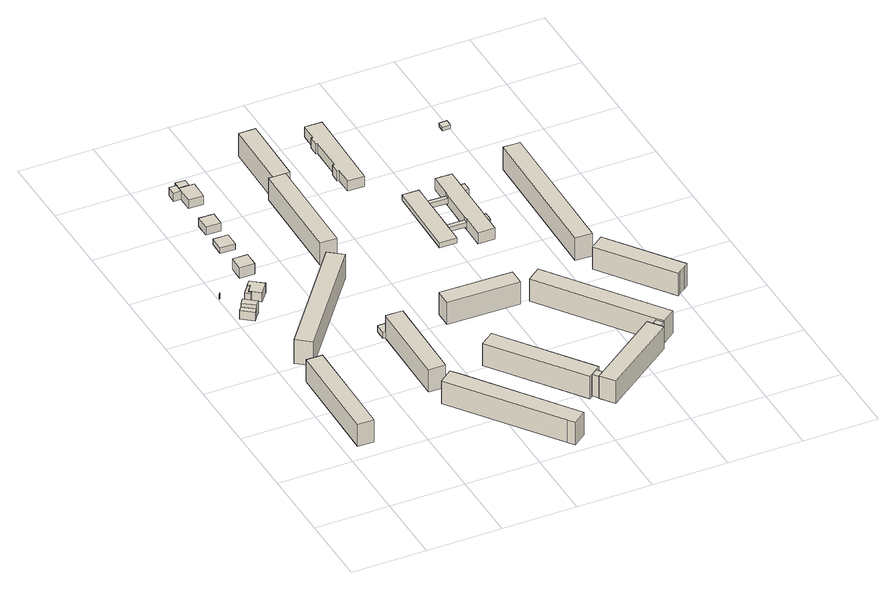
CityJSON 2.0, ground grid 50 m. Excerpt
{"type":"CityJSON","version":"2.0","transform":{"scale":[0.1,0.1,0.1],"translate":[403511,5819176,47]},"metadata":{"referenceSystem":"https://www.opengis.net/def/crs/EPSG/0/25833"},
"CityObjects":{
"building1":{"type":"Building","attributes":{"Gemeindeschluessel":"11000010","BezugspunktDach":"2200","function":"31001_1010","measuredHeight":16.34,"storeysAboveGround":5},"address":[{"country":"Germany","locality":"Berlin","thoroughfareNumber":"14, 16, 18, 20, 22","thoroughfareName":"Parchimer Straße"}],"geometry":[{"type":"Solid","lod":"1","boundaries":[[[[0,1,2,3]],[[4,5,6,7]],[[4,7,3,2]],[[5,4,2,1]],[[6,5,1,0]],[[7,6,0,3]]]]}]},
"building2":{"type":"Building","attributes":{"Gemeindeschluessel":"11000010","function":"31001_1010"},"address":[{"country":"Germany","locality":"Berlin","thoroughfareNumber":"53","thoroughfareName":"Parchimer Straße"}],"children":["building2-1","building2-2"]},
"building2-1":{"type":"BuildingPart","attributes":{"BezugspunktDach":"2200","measuredHeight":8.88,"storeysAboveGround":3},"parents":["building2"],"geometry":[{"type":"MultiSurface","lod":"1","boundaries":[[[8,9,10,11]],[[12,13,14,15]],[[12,15,11,10]],[[13,12,10,9]],[[14,13,9,8]],[[15,16,17,8,11]],[[14,17,16,15]]]}]},
"building2-2":{"type":"BuildingPart","attributes":{"BezugspunktDach":"2200","measuredHeight":6.29,"storeysAboveGround":3},"parents":["building2"],"geometry":[{"type":"MultiSurface","lod":"1","boundaries":[[[18,17,16,19]],[[15,14,20,21]],[[15,21,19,16]],[[20,14,17,18]],[[21,20,18,19]],[[14,15,22,16,17]]]}]},
"building3":{"type":"Building","attributes":{"Gemeindeschluessel":"11000010","BezugspunktDach":"2200","function":"51009_1610","measuredHeight":3.14,"storeysAboveGround":0},"address":[{"country":"Germany","locality":"Berlin"}],"geometry":[{"type":"Solid","lod":"1","boundaries":[[[[23,24,25,26]],[[27,28,29,30]],[[27,30,26,25]],[[28,27,25,24]],[[29,28,24,23]],[[30,29,23,26]]]]}]},
"building4":{"type":"Building","attributes":{"Gemeindeschluessel":"11000010","BezugspunktDach":"2200","function":"51009_1610","measuredHeight":6.27,"storeysAboveGround":0},"address":[{"country":"Germany","locality":"Berlin"}],"geometry":[{"type":"Solid","lod":"1","boundaries":[[[[31,32,33,34,35,36]],[[37,38,39,40,41,42]],[[37,42,36,35]],[[38,37,35,34]],[[39,38,34,33]],[[40,39,33,32]],[[41,40,32,31]],[[42,41,31,36]]]]}]},
"building5":{"type":"Building","attributes":{"Gemeindeschluessel":"11000010","BezugspunktDach":"2200","function":"31001_1010","measuredHeight":8.02,"storeysAboveGround":2},"address":[{"country":"Germany","locality":"Berlin","thoroughfareNumber":"53A","thoroughfareName":"Parchimer Straße"}],"geometry":[{"type":"Solid","lod":"1","boundaries":[[[[43,44,45,46,47,48,49,50]],[[38,37,51,52,53,54,40,39]],[[38,39,50,49]],[[37,38,49,48]],[[51,37,48,47]],[[52,51,47,46]],[[53,52,46,45]],[[54,53,45,44]],[[40,54,44,43]],[[39,40,43,50]]]]}]},
"building6":{"type":"Building","attributes":{"Gemeindeschluessel":"11000010","BezugspunktDach":"2200","function":"31001_1010","measuredHeight":17.56,"storeysAboveGround":5},"address":[{"country":"Germany","locality":"Berlin","thoroughfareNumber":"25, 27, 29, 31, 33, 35, 37","thoroughfareName":"Boizenburger Straße"}],"geometry":[{"type":"Solid","lod":"1","boundaries":[[[[55,56,57,58]],[[59,60,61,62]],[[59,62,58,57]],[[60,59,57,56]],[[61,60,56,55]],[[62,61,55,58]]]]}]},
"building7":{"type":"Building","attributes":{"Gemeindeschluessel":"11000010","BezugspunktDach":"2200","function":"31001_1010","measuredHeight":8.8,"storeysAboveGround":2},"address":[{"country":"Germany","locality":"Berlin","thoroughfareNumber":"57","thoroughfareName":"Parchimer Straße"}],"geometry":[{"type":"Solid","lod":"1","boundaries":[[[[63,64,65,66]],[[67,68,69,70]],[[67,70,66,65]],[[68,67,65,64]],[[69,68,64,63]],[[70,69,63,66]]]]}]},
"building8":{"type":"Building","attributes":{"Gemeindeschluessel":"11000010","BezugspunktDach":"2200","function":"31001_1010","measuredHeight":6.34,"storeysAboveGround":1},"address":[{"country":"Germany","locality":"Berlin","thoroughfareNumber":"67","thoroughfareName":"Parchimer Straße"}],"geometry":[{"type":"Solid","lod":"1","boundaries":[[[[71,72,73,74]],[[75,76,77,78]],[[75,78,74,73]],[[76,75,73,72]],[[77,76,72,71]],[[78,77,71,74]]]]}]},
"building9":{"type":"Building","attributes":{"Gemeindeschluessel":"11000010","BezugspunktDach":"2200","function":"31001_1010","measuredHeight":16.55,"storeysAboveGround":5},"address":[{"country":"Germany","locality":"Berlin","thoroughfareNumber":"15, 17, 19, 21, 23","thoroughfareName":"Boizenburger Straße"}],"geometry":[{"type":"Solid","lod":"1","boundaries":[[[[79,80,81,82,83,84]],[[85,86,87,88,89,90]],[[85,90,84,83]],[[86,85,83,82]],[[87,86,82,81]],[[88,87,81,80]],[[89,88,80,79]],[[90,89,79,84]]]]}]},
"building10":{"type":"Building","attributes":{"Gemeindeschluessel":"11000010","BezugspunktDach":"2200","function":"31001_1010","measuredHeight":16.76,"storeysAboveGround":5},"address":[{"country":"Germany","locality":"Berlin","thoroughfareNumber":"1, 11, 13, 3, 5, 7, 9","thoroughfareName":"Boizenburger Straße"}],"geometry":[{"type":"Solid","lod":"1","boundaries":[[[[91,92,93,94,95,96]],[[97,98,99,100,101,102]],[[97,102,96,95]],[[98,97,95,94]],[[99,98,94,93]],[[100,99,93,92]],[[101,100,92,91]],[[102,101,91,96]]]]}]},
"building11":{"type":"Building","attributes":{"Gemeindeschluessel":"11000010","BezugspunktDach":"2200","function":"31001_1010","measuredHeight":8.05,"storeysAboveGround":1},"address":[{"country":"Germany","locality":"Berlin","thoroughfareNumber":"71","thoroughfareName":"Parchimer Straße"}],"geometry":[{"type":"Solid","lod":"1","boundaries":[[[[103,104,105,106,107]],[[108,109,110,111,112]],[[108,112,107,106]],[[109,108,106,105]],[[110,109,105,104]],[[111,110,104,103]],[[112,111,103,107]]]]}]},
"building12":{"type":"Building","attributes":{"Gemeindeschluessel":"11000010","BezugspunktDach":"2200","function":"31001_2120","measuredHeight":4.75,"storeysAboveGround":1},"address":[{"country":"Germany","locality":"Berlin","thoroughfareNumber":"23A","thoroughfareName":"Boizenburger Straße"}],"geometry":[{"type":"Solid","lod":"1","boundaries":[[[[113,114,115,116,117,118,119,120]],[[121,122,123,124,125,126,127,128]],[[121,128,120,119]],[[122,121,119,118]],[[123,122,118,117]],[[124,123,117,116]],[[125,124,116,115]],[[126,125,115,114]],[[127,126,114,113]],[[128,127,113,120]]]]}]},
"building13":{"type":"Building","attributes":{"Gemeindeschluessel":"11000010","function":"31001_1010"},"address":[{"country":"Germany","locality":"Berlin","thoroughfareNumber":"79","thoroughfareName":"Parchimer Straße"}],"children":["building13-1","building13-2","building13-3"]},
"building13-1":{"type":"BuildingPart","attributes":{"BezugspunktDach":"2200","measuredHeight":8,"storeysAboveGround":1},"parents":["building13"],"geometry":[{"type":"MultiSurface","lod":"1","boundaries":[[[129,130,131,132,133,134,135]],[[136,137,138,139,140,141,142]],[[136,142,135,134]],[[143,144,136,134,133]],[[140,139,131,130]],[[141,140,130,129]],[[142,141,129,135]],[[137,136,144,143]],[[138,137,133,132]],[[132,131,139,138]]]}]},
"building13-2":{"type":"BuildingPart","attributes":{"BezugspunktDach":"2200","measuredHeight":8.15,"storeysAboveGround":1},"parents":["building13"],"geometry":[{"type":"MultiSurface","lod":"1","boundaries":[[[145,146,147,148,149]],[[150,151,152,139,137]],[[153,143,137,149,148]],[[151,150,148,147]],[[152,151,147,146]],[[139,152,146,145]],[[137,133,132,131,145,149]],[[150,137,143,153]],[[138,132,133,137]],[[138,139,131,132]]]}]},
"building13-3":{"type":"BuildingPart","attributes":{"BezugspunktDach":"2200","measuredHeight":6.07,"storeysAboveGround":1},"parents":["building13"],"geometry":[{"type":"MultiSurface","lod":"1","boundaries":[[[144,153,154,155]],[[156,150,136,157]],[[156,157,155,154]],[[150,156,154,153]],[[157,136,144,155]],[[136,137,143,144]],[[150,153,143,137]]]}]},
"building14":{"type":"Building","attributes":{"Gemeindeschluessel":"11000010","BezugspunktDach":"2200","function":"31001_1010","measuredHeight":16.26,"storeysAboveGround":5},"address":[{"country":"Germany","locality":"Berlin","thoroughfareNumber":"39, 41, 43, 45, 47, 49","thoroughfareName":"Boizenburger Straße"}],"geometry":[{"type":"Solid","lod":"1","boundaries":[[[[158,159,160,161,162]],[[163,164,165,166,167]],[[163,167,162,161]],[[164,163,161,160]],[[165,164,160,159]],[[166,165,159,158]],[[167,166,158,162]]]]}]},
"building15":{"type":"Building","attributes":{"Gemeindeschluessel":"11000010","BezugspunktDach":"2200","function":"31001_1010","measuredHeight":16.5,"storeysAboveGround":5},"address":[{"country":"Germany","locality":"Berlin","thoroughfareNumber":"10, 2, 4, 6, 8","thoroughfareName":"Boizenburger Straße"}],"geometry":[{"type":"Solid","lod":"1","boundaries":[[[[168,169,170,171,172,173]],[[174,175,176,177,178,179]],[[174,179,173,172]],[[175,174,172,171]],[[176,175,171,170]],[[177,176,170,169]],[[178,177,169,168]],[[179,178,168,173]]]]}]},
"building16":{"type":"Building","attributes":{"Gemeindeschluessel":"11000010","BezugspunktDach":"2200","function":"31001_1010","measuredHeight":16.32,"storeysAboveGround":5},"address":[{"country":"Germany","locality":"Berlin","thoroughfareNumber":"24, 26, 28, 30","thoroughfareName":"Boizenburger Straße"}],"geometry":[{"type":"Solid","lod":"1","boundaries":[[[[180,181,182,183]],[[184,185,186,187]],[[184,187,183,182]],[[185,184,182,181]],[[186,185,181,180]],[[187,186,180,183]]]]}]},
"building17":{"type":"Building","attributes":{"Gemeindeschluessel":"11000010","BezugspunktDach":"2200","function":"31001_1010","measuredHeight":16.89,"storeysAboveGround":5},"address":[{"country":"Germany","locality":"Berlin","thoroughfareNumber":"51, 53, 55, 57","thoroughfareName":"Boizenburger Straße"}],"geometry":[{"type":"Solid","lod":"1","boundaries":[[[[159,188,189,190,191,160]],[[192,193,194,195,196,197]],[[192,197,160,191]],[[193,192,191,190]],[[194,193,190,189]],[[195,194,189,188]],[[196,195,188,159]],[[197,196,159,160]]]]}]},
"building18":{"type":"Building","attributes":{"Gemeindeschluessel":"11000010","function":"31001_1010"},"address":[{"country":"Germany","locality":"Berlin","thoroughfareNumber":"11, 13, 15, 9","thoroughfareName":"Ludwigsluster Straße"}],"children":["building18-1","building18-2","building18-3"]},
"building18-1":{"type":"BuildingPart","attributes":{"BezugspunktDach":"2200","measuredHeight":16.51,"storeysAboveGround":5},"parents":["building18"],"geometry":[{"type":"MultiSurface","lod":"1","boundaries":[[[198,199,200,201,202,203,204,205]],[[206,207,208,209,210,211,212,213]],[[206,213,205,204]],[[214,215,204,203]],[[208,207,203,202]],[[209,208,202,201]],[[216,217,201,200]],[[210,209,218,219]],[[211,210,200,199]],[[212,211,199,198]],[[213,212,198,205]],[[207,206,220,215,214]],[[219,218,217,216]]]}]},
"building18-2":{"type":"BuildingPart","attributes":{"BezugspunktDach":"2200","measuredHeight":15.39,"storeysAboveGround":5},"parents":["building18"],"geometry":[{"type":"MultiSurface","lod":"1","boundaries":[[[216,221,222,217]],[[223,224,219,218]],[[223,218,217,222]],[[224,223,222,221]],[[219,224,221,216]],[[225,218,219,216,217]]]}]},
"building18-3":{"type":"BuildingPart","attributes":{"BezugspunktDach":"2200","measuredHeight":15.81,"storeysAboveGround":5},"parents":["building18"],"geometry":[{"type":"MultiSurface","lod":"1","boundaries":[[[215,214,226,227]],[[228,229,230,231]],[[228,231,227,226]],[[229,228,226,214]],[[230,229,214,207,206]],[[231,230,215,227]],[[206,207,214,215,232]]]}]},
"building19":{"type":"Building","attributes":{"name":"Jug.- Club","Gemeindeschluessel":"11000010","BezugspunktDach":"2200","function":"31001_3061","measuredHeight":7.38,"storeysAboveGround":2},"address":[{"country":"Germany","locality":"Berlin","thoroughfareNumber":"52, 54","thoroughfareName":"Boizenburger Straße"}],"geometry":[{"type":"Solid","lod":"1","boundaries":[[[[233,234,235,236,237,238,239,240,241,242,243,244]],[[245,246,247,248,249,250,251,252,253,254,255,256]],[[245,256,244,243]],[[246,245,243,242]],[[247,246,242,241]],[[248,247,241,240]],[[249,248,240,239]],[[250,249,239,238]],[[251,250,238,237]],[[252,251,237,236]],[[253,252,236,235]],[[254,253,235,234]],[[255,254,234,233]],[[256,255,233,244]]]]}]},
"building20":{"type":"Building","attributes":{"Gemeindeschluessel":"11000010","BezugspunktDach":"2200","function":"31001_1010","measuredHeight":16.4,"storeysAboveGround":5},"address":[{"country":"Germany","locality":"Berlin","thoroughfareNumber":"1, 11, 13, 3, 5, 7, 9","thoroughfareName":"Gadebuscher Straße"}],"geometry":[{"type":"Solid","lod":"1","boundaries":[[[[257,258,259,260,261,262]],[[263,264,265,266,267,268]],[[263,268,262,261]],[[264,263,261,260]],[[265,264,260,259]],[[266,265,259,258]],[[267,266,258,257]],[[268,267,257,262]]]]}]},
"building21":{"type":"Building","attributes":{"Gemeindeschluessel":"11000010","function":"31001_3065"},"address":[{"country":"Germany","locality":"Berlin","thoroughfareNumber":"21, 23","thoroughfareName":"Gadebuscher Straße"}],"children":["building21-1","building21-2","building21-3","building21-4","building21-5","building21-6"]},
"building21-1":{"type":"BuildingPart","attributes":{"BezugspunktDach":"2200","measuredHeight":8.08,"storeysAboveGround":2},"parents":["building21"],"geometry":[{"type":"MultiSurface","lod":"1","boundaries":[[[269,270,271,272,273,274,275,276,277,278,279,280]],[[281,282,283,284,285,286,287,288,289,290,291,292]],[[293,294,281,292,280,279]],[[295,293,294,296,282,281,279,278]],[[283,282,278,277]],[[297,298,299,300,284,283,277,276]],[[285,284,276,275]],[[286,285,275,274]],[[287,286,274,273]],[[288,287,301,302,303]],[[289,288,272,271]],[[290,289,304,305,306,307,308,271,270]],[[291,290,270,269]],[[292,291,269,280]],[[300,299,298,297]],[[303,302,301,273,272]],[[308,307,306,305,304]]]}]},
"building21-2":{"type":"BuildingPart","attributes":{"BezugspunktDach":"2200","measuredHeight":3.77,"storeysAboveGround":2},"parents":["building21"],"geometry":[{"type":"MultiSurface","lod":"1","boundaries":[[[309,310,307,306]],[[304,311,312,305]],[[311,304,307,310]],[[312,311,310,309]],[[305,309,306]],[[305,306,307,304]]]}]},
"building21-3":{"type":"BuildingPart","attributes":{"BezugspunktDach":"2200","measuredHeight":3.4,"storeysAboveGround":2},"parents":["building21"],"geometry":[{"type":"MultiSurface","lod":"1","boundaries":[[[293,295,313,314]],[[315,296,294,316]],[[296,315,313,295]],[[316,294,293,314]],[[317,315,316,314,313]],[[318,294,296,295,293]]]}]},
"building21-4":{"type":"BuildingPart","attributes":{"BezugspunktDach":"2200","measuredHeight":3.71,"storeysAboveGround":2},"parents":["building21"],"geometry":[{"type":"MultiSurface","lod":"1","boundaries":[[[319,320,321,322,323,324,325,326]],[[327,328,329,330,331,332,333,334]],[[327,334,326,325]],[[328,327,325,324]],[[329,328,324,323]],[[335,336,337,323,322]],[[330,329,338,339]],[[331,330,322,321]],[[314,313,321,320]],[[332,331,315,316]],[[333,332,320,319]],[[334,333,319,326]],[[339,338,337,336,335]],[[316,315,313,314]]]}]},
"building21-5":{"type":"BuildingPart","attributes":{"BezugspunktDach":"2200","measuredHeight":3.47,"storeysAboveGround":2},"parents":["building21"],"geometry":[{"type":"Solid","lod":"1","boundaries":[[[[298,297,337,336]],[[338,300,299,339]],[[300,338,337,297]],[[339,299,298,336]],[[338,339,336,337]],[[299,300,297,298]]]]}]},
"building21-6":{"type":"BuildingPart","attributes":{"BezugspunktDach":"2200","measuredHeight":5.94,"storeysAboveGround":2},"parents":["building21"],"geometry":[{"type":"Solid","lod":"1","boundaries":[[[[340,341,273,272]],[[301,342,343,302]],[[342,301,273,341]],[[343,342,341,340]],[[302,343,340,272]],[[301,302,272,273]]]]}]},
"building22":{"type":"Building","attributes":{"Gemeindeschluessel":"11000010","BezugspunktDach":"2200","function":"31001_1010","measuredHeight":16.41,"storeysAboveGround":5},"address":[{"country":"Germany","locality":"Berlin","thoroughfareNumber":"2, 4, 6, 8","thoroughfareName":"Gadebuscher Straße"}],"geometry":[{"type":"Solid","lod":"1","boundaries":[[[[344,345,346,347,348,349]],[[350,351,352,353,354,355]],[[350,355,349,348]],[[351,350,348,347]],[[352,351,347,346]],[[353,352,346,345]],[[354,353,345,344]],[[355,354,344,349]]]]}]},
"building23":{"type":"Building","attributes":{"Gemeindeschluessel":"11000010","BezugspunktDach":"2200","function":"31001_1010","measuredHeight":16.47,"storeysAboveGround":5},"address":[{"country":"Germany","locality":"Berlin","thoroughfareNumber":"10, 12, 14, 16, 18, 20, 22","thoroughfareName":"Gadebuscher Straße"}],"geometry":[{"type":"Solid","lod":"1","boundaries":[[[[356,357,358,359,360,361]],[[362,363,364,365,366,367]],[[362,367,361,360]],[[363,362,360,359]],[[364,363,359,358]],[[365,364,358,357]],[[366,365,357,356]],[[367,366,356,361]]]]}]},
"building24":{"type":"Building","attributes":{"Gemeindeschluessel":"11000010","BezugspunktDach":"2200","function":"31001_2520","measuredHeight":2.57,"storeysAboveGround":1},"address":[{"country":"Germany","locality":"Berlin","thoroughfareNumber":"25 (1)","thoroughfareName":"Gadebuscher Straße"}],"geometry":[{"type":"Solid","lod":"1","boundaries":[[[[368,369,370,371]],[[372,373,374,375]],[[372,375,371,370]],[[373,372,370,369]],[[374,373,369,368]],[[375,374,368,371]]]]}]}
},
"vertices":[
[179,575,206],[190,1294,206],[83,1296,206],[71,576,206],[83,1296,43],[190,1294,43],[179,575,43],[71,576,43],
[119,2038,108],[148,2074,108],[72,2133,108],[44,2097,108],[72,2133,19],[148,2074,19],[119,2038,19],[44,2097,19],[44,2097,82],[119,2038,82],
[94,2006,82],[19,2066,82],[94,2006,19],[19,2066,19],[44,2097,27],
[11,2316,36],[21,2331,36],[17,2334,36],[7,2319,36],[17,2334,5],[21,2331,5],[11,2316,5],[7,2319,5],
[153,2185,83],[164,2200,83],[150,2212,83],[184,2255,83],[168,2267,83],[123,2209,83],[168,2267,20],[184,2255,20],[150,2212,20],[164,2200,20],[153,2185,20],[123,2209,20],
[164,2200,88],[215,2160,88],[278,2238,88],[212,2291,88],[197,2303,88],[168,2267,88],[184,2255,88],[150,2212,88],[197,2303,20],[212,2291,20],[278,2238,20],[215,2160,20],
[198,1428,212],[757,2137,212],[665,2209,212],[104,1501,212],[665,2209,37],[757,2137,37],[198,1428,37],[104,1501,37],
[301,2433,96],[303,2534,96],[202,2536,96],[200,2435,96],[202,2536,19],[303,2534,19],[301,2433,19],[200,2435,19],
[306,2707,61],[308,2807,61],[209,2808,61],[207,2709,61],[209,2808,19],[308,2807,19],[306,2707,19],[207,2709,19],
[794,860,223],[805,1459,223],[805,1464,223],[692,1465,223],[692,1460,223],[682,862,223],[692,1460,58],[692,1465,58],[805,1464,58],[805,1459,58],[794,860,58],[682,862,58],
[1204,47,221],[1235,3,221],[1327,70,221],[832,749,221],[793,798,221],[704,731,221],[793,798,53],[832,749,53],[1327,70,53],[1235,3,53],[1204,47,53],[704,731,53],
[310,2910,80],[311,2960,80],[312,3009,80],[213,3011,80],[211,2912,80],[213,3011,20],[312,3009,20],[311,2960,20],[310,2910,20],[211,2912,20],
[692,1460,108],[692,1465,108],[805,1464,108],[805,1459,108],[825,1459,108],[826,1535,108],[676,1536,108],[675,1460,108],[676,1536,61],[826,1535,61],[825,1459,61],[805,1459,61],[805,1464,61],[692,1465,61],[692,1460,61],[675,1460,61],
[338,3199,80],[341,3332,80],[307,3333,80],[290,3333,80],[240,3334,80],[239,3305,80],[237,3201,80],[239,3305,17],[240,3334,17],[290,3333,17],[307,3333,17],[341,3332,17],[338,3199,17],[237,3201,17],[240,3334,77],[239,3305,77],
[307,3333,81],[308,3388,81],[241,3390,81],[240,3369,81],[240,3334,81],[240,3369,17],[241,3390,17],[308,3388,17],[240,3369,77],
[192,3370,77],[190,3306,77],[192,3370,17],[190,3306,17],
[786,2307,208],[800,3031,208],[716,3032,208],[688,3033,208],[674,2310,208],[688,3033,46],[716,3032,46],[800,3031,46],[786,2307,46],[674,2310,46],
[1518,378,221],[1538,393,221],[1581,424,221],[1609,445,221],[1182,1029,221],[1091,962,221],[1182,1029,56],[1609,445,56],[1581,424,56],[1538,393,56],[1518,378,56],[1091,962,56],
[1560,1405,230],[1562,1517,230],[1078,1526,230],[1076,1413,230],[1078,1526,67],[1562,1517,67],[1560,1405,67],[1076,1413,67],
[800,3032,208],[828,3031,208],[838,3514,208],[725,3516,208],[725,3516,40],[838,3514,40],[828,3031,40],[800,3032,40],[800,3031,40],[716,3032,40],
[1631,262,228],[2129,626,228],[2115,645,228],[2083,688,228],[2062,716,228],[1609,385,228],[1567,354,228],[1565,352,228],[1567,354,62],[1609,385,62],[2062,716,62],[2083,688,62],[2115,645,62],[2129,626,62],[1631,262,62],[1565,352,62],[1609,385,220],[1567,354,220],[2115,645,222],[2083,688,222],[2083,688,68],[2115,645,68],[1567,354,144],
[2154,674,222],[2122,717,222],[2122,717,68],[2154,674,68],[2083,688,103],
[1581,424,220],[1538,393,220],[1581,424,61],[1609,385,61],[1567,354,61],[1538,393,61],[1567,354,196],
[1158,3039,108],[1155,2920,108],[1268,2917,108],[1282,3520,108],[1168,3523,108],[1165,3403,108],[1153,3403,108],[1152,3339,108],[1164,3339,108],[1159,3103,108],[1148,3104,108],[1146,3040,108],[1148,3104,34],[1159,3103,34],[1164,3339,34],[1152,3339,34],[1153,3403,34],[1165,3403,34],[1168,3523,34],[1282,3520,34],[1268,2917,34],[1155,2920,34],[1158,3039,34],[1146,3040,34],
[2122,717,233],[2154,674,233],[2155,673,233],[2246,739,233],[1711,1472,233],[1620,1405,233],[1711,1472,69],[2246,739,69],[2155,673,69],[2154,674,69],[2122,717,69],[1620,1405,69],
[1717,2068,140],[1719,2188,140],[1721,2252,140],[1725,2488,140],[1726,2551,140],[1728,2671,140],[1615,2674,140],[1612,2518,140],[1612,2489,140],[1607,2255,140],[1607,2226,140],[1604,2071,140],[1607,2226,59],[1607,2255,59],[1612,2489,59],[1612,2518,59],[1615,2674,59],[1728,2671,59],[1726,2551,59],[1725,2488,59],[1721,2252,59],[1719,2188,59],[1717,2068,59],[1604,2071,59],[1607,2226,114],[1607,2226,80],[1607,2255,114],[1607,2255,80],[1612,2518,115],[1612,2489,115],[1612,2489,80],[1612,2518,80],[1726,2551,81],[1725,2488,81],[1725,2488,131],[1721,2252,80],[1719,2188,80],[1719,2188,118],[1721,2252,118],[1721,2252,113],
[1746,2188,118],[1747,2251,118],[1747,2251,80],[1746,2188,80],
[1487,2257,114],[1486,2228,114],[1487,2257,80],[1486,2228,80],[1487,2257,93],[1607,2226,97],
[1484,2110,116],[1486,2228,116],[1487,2257,116],[1491,2492,116],[1492,2521,116],[1494,2641,116],[1381,2643,116],[1370,2111,116],[1381,2643,79],[1494,2641,79],[1492,2521,79],[1491,2492,79],[1487,2257,79],[1486,2228,79],[1484,2110,79],[1370,2111,79],[1491,2492,106],[1491,2492,115],[1492,2521,115],[1492,2521,80],[1491,2492,80],
[1751,2488,140],[1752,2551,140],[1752,2551,81],[1751,2488,81],
[2434,1050,242],[2454,1065,242],[2497,1096,242],[2526,1117,242],[2184,1585,242],[2093,1519,242],[2184,1585,78],[2526,1117,78],[2497,1096,78],[2454,1065,78],[2434,1050,78],[2093,1519,78],
[2151,1636,245],[2170,2649,245],[2135,2650,245],[2082,2651,245],[2057,2652,245],[2038,1638,245],[2057,2652,80],[2082,2651,80],[2135,2650,80],[2170,2649,80],[2151,1636,80],[2038,1638,80],
[1955,3152,110],[1955,3202,110],[1904,3202,110],[1903,3152,110],[1904,3202,85],[1955,3202,85],[1955,3152,85],[1903,3152,85]
]}
